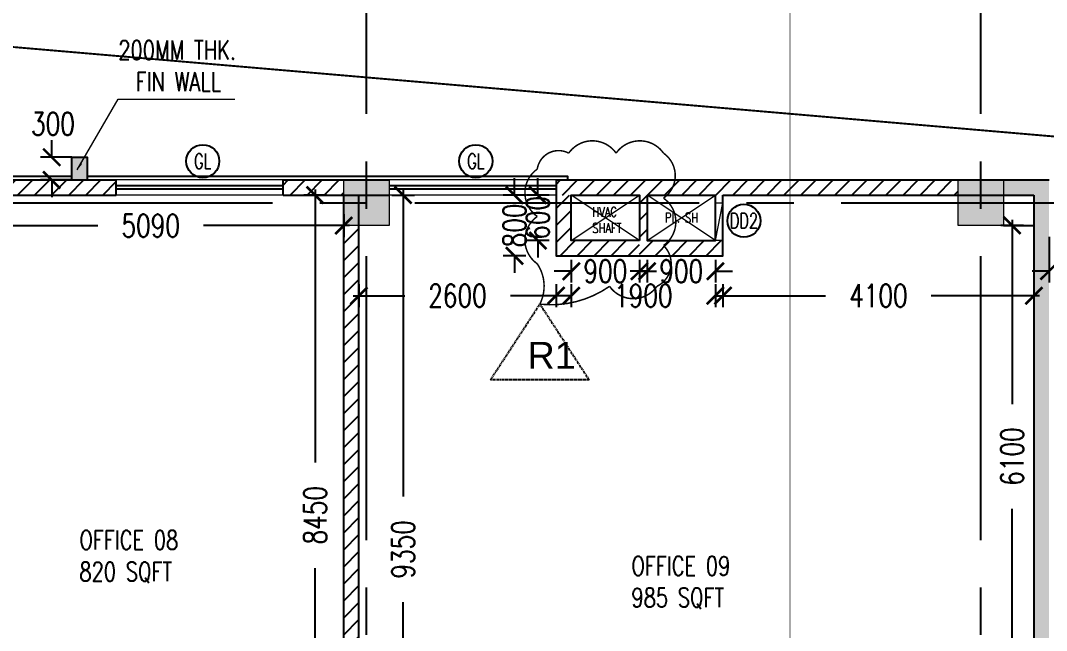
# Model space of a CAD drawing. Header units: millimetres. Extents: x -2076597 to 16308595, y -4402071 to 17875273.
# Drawn here: x -2046710 to -2033182, y -4283179 to -4275128 of the extents above; entities that cross this region are included whole.
import ezdxf
from ezdxf.enums import TextEntityAlignment as Align
from ezdxf.lldxf.tags import DXFTag

# ---------------------------------------------------------------- set-up
doc = ezdxf.new("R2010")
doc.units = ezdxf.units.MM
for name, pattern in [('CENTER2', [1.125, 0.75, -0.125, 0.125, -0.125]), ('CONTINULUS', [0]), ('DASHDOT', [1, 0.5, -0.25, 0, -0.25]), ('DASHED', [19.05, 12.7, -6.35])]:
    doc.linetypes.add(name, pattern=pattern)
for name, color, linetype, lineweight in [('A- GLAZING', 5, 'Continuous', 9), ('A- LIGHT LINE', 8, 'Continuous', 9), ('A- REF LINES', 5, 'Continuous', 9), ('A- SHAFT', 8, 'Continuous', 9), ('A-COL HATCH', 252, 'Continuous', 9), ('A-DETL-GENF', 92, 'Continuous', 9), ('A-ELEV FINEWALL', 6, 'Continuous', 9), ('S-COL HATCH', 251, 'Continuous', 9), ('S-COLS', 7, 'Continuous', 9)]:
    doc.layers.add(name, color=color, linetype=linetype, lineweight=lineweight)
for name, color, linetype in [('A-DIMS', 4, 'Continuous'), ('A-PARAPET WALL', 4, 'Continuous'), ('A-REV CLOUD', 2, 'DASHED'), ('A-SCHED', 1, 'Continuous'), ('A-SETBACK', 3, 'Continuous'), ('A-SLAB SINING', 252, 'Continuous'), ('A-SLABS', 1, 'Continuous'), ('A-TXTROOM', 3, 'Continuous'), ('A-WALL', 2, 'Continuous'), ('A-WALL HATCH', 8, 'Continuous'), ('S-GRID', 252, 'CENTER2')]:
    doc.layers.add(name, color=color, linetype=linetype)
doc.styles.add('ARIAL', font='arial.ttf')
doc.styles.add('DIM 100', font='romans.shx', dxfattribs={"width": 0.8})
doc.styles.add('ROMANS', font='romans.shx', dxfattribs={"width": 0.75})
tags = doc.linetypes.add('Sheet-A1-BLOCK-12$0$DASHDOT2', pattern=[0.5, 0.25, -0.125, 0, -0.125]).pattern_tags.tags
tags[10:11] = [DXFTag(74, 4), DXFTag(75, 0), DXFTag(340, '0'), DXFTag(46, 1.0), DXFTag(50, 0.0), DXFTag(44, 0.0), DXFTag(45, 0.0)]
tags[8:9] = [DXFTag(74, 4), DXFTag(75, 0), DXFTag(340, '0'), DXFTag(46, 1.0), DXFTag(50, 0.0), DXFTag(44, 0.0), DXFTag(45, 0.0)]
tags[6:7] = [DXFTag(74, 4), DXFTag(75, 0), DXFTag(340, '0'), DXFTag(46, 1.0), DXFTag(50, 0.0), DXFTag(44, 0.0), DXFTag(45, 0.0)]
tags[4:5] = [DXFTag(74, 4), DXFTag(75, 0), DXFTag(340, '0'), DXFTag(46, 1.0), DXFTag(50, 0.0), DXFTag(44, 0.0), DXFTag(45, 0.0)]
doc.dimstyles.new('1_100 MJR', dxfattribs={"dimscale": 100, "dimtxt": 1.75, "dimasz": 1, "dimexe": 1, "dimexo": 0, "dimgap": 0.09, "dimtad": 0, "dimdsep": 46, "dimtxsty": 'DIM 100', "dimblk": 'ARCHTICK', "dimcen": 0.09, "dimdle": 1, "dimclrd": 8, "dimclre": 8, "dimclrt": 256, "dimazin": 0, "dimtfac": 1, "dimtofl": 0, "dimtmove": 1, "dimatfit": 3, "dimfxl": 0, "dimtolj": 1, "dimtzin": 0, "dimlwd": -1, "dimlwe": -1, "dimarcsym": 0})
doc.dimstyles.new('DIMM-100', dxfattribs={"dimscale": 150, "dimtxt": 2, "dimasz": 1.5, "dimexe": 1, "dimexo": 0, "dimgap": 2, "dimtad": 0, "dimtoh": 1, "dimdec": 0, "dimzin": 0, "dimdsep": 46, "dimtxsty": 'ROMANS', "dimblk": 'ARCHTICK', "dimcen": 1.5, "dimdle": 0.5, "dimclrd": 8, "dimclre": 8, "dimclrt": 256, "dimazin": 0, "dimtfac": 1, "dimtdec": 0, "dimtix": 1, "dimtofl": 0, "dimtmove": 2, "dimatfit": 3, "dimldrblk": 'DOT', "dimfxl": 0, "dimtolj": 1, "dimtzin": 0, "dimarcsym": 0})
pattern_1 = [(45, (1802100.65, 14255482.13), (-112.2532015, 112.2532015), [])]

# ---------------------------------------------------------------- blocks, each defined once
blk = doc.blocks.new('_ArchTick')
at = {"color": 0, "linetype": 'ByBlock', "const_width": 0.15}
blk.add_lwpolyline([(-0.5, -0.5), (0.5, 0.5)], dxfattribs=at)
blk = doc.blocks.new('*D647')
at = {"layer": 'A-DIMS', "color": 8, "lineweight": -2, "transparency": 16777216}
for p, q in [((-2046298, -4276933), (-2046298, -4276708)), ((-2046031, -4276933), (-2046448, -4276933)), ((-2046031, -4277233), (-2046448, -4277233)), ((-2046298, -4277233), (-2046298, -4277458))]:
    blk.add_line(p, q, dxfattribs=at)
at = {"layer": 'Defpoints', "color": 0, "transparency": 16777216}
for p in [(-2046298, -4276933), (-2046031, -4276933), (-2046031, -4277233)]:
    blk.add_point(p, dxfattribs=at)
at = {"layer": 'A-DIMS', "color": 8, "lineweight": -2, "transparency": 16777216, "xscale": 225, "yscale": 225, "zscale": 225}
for p, rotation in [((-2046298, -4276933), 270), ((-2046298, -4277233), 90)]:
    blk.add_blockref('_ArchTick', p, dxfattribs=dict(at, rotation=rotation))
at = {"layer": 'A-DIMS', "transparency": 16777216, "insert": (-2046282, -4276492), "char_height": 300, "attachment_point": 5, "style": 'ROMANS'}
blk.add_mtext('\\A1;300', dxfattribs=at)
blk = doc.blocks.new('_Dot')
at = {"color": 0, "linetype": 'ByBlock', "lineweight": -2}
blk.add_line((-0.5, 0), (-1, 0), dxfattribs=at)
at = {"color": 0, "linetype": 'ByBlock', "const_width": 0.5}
blk.add_lwpolyline([(-0.25, 0, 1), (0.25, 0, 1)], format="xyb", close=True, dxfattribs=at)
blk = doc.blocks.new('shafts')
at = {"layer": 'A- SHAFT'}
for p, q in [((702172, -978270), (703072, -977670)), ((703072, -978270), (702172, -977670))]:
    blk.add_line(p, q, dxfattribs=at)
blk.add_lwpolyline([(702172, -978270), (703072, -978270), (703072, -977670), (702172, -977670)], close=True, dxfattribs=at)
at = {"layer": 'A-TXTROOM', "insert": (702407, -977904, 0), "char_height": 128, "width": 1088.76, "attachment_point": 1, "style": 'ROMANS'}
blk.add_mtext('PL. SH', dxfattribs=at)
blk = doc.blocks.new('*D192')
at = {"layer": 'A-DIMS', "color": 8, "lineweight": -2, "transparency": 16777216}
for p, q in [((-2033148, -4277983), (-2033148, -4278585)), ((-2032098, -4277983), (-2032098, -4278585)), ((-2033148, -4278435), (-2033373, -4278435)), ((-2032098, -4278435), (-2031873, -4278435))]:
    blk.add_line(p, q, dxfattribs=at)
at = {"layer": 'Defpoints', "color": 0, "transparency": 16777216}
for p in [(-2033148, -4277983), (-2032098, -4277983), (-2032098, -4278435)]:
    blk.add_point(p, dxfattribs=at)
at = {"layer": 'A-DIMS', "color": 8, "lineweight": -2, "transparency": 16777216, "xscale": 225, "yscale": 225, "zscale": 225}
blk.add_blockref('_ArchTick', (-2033148, -4278435), dxfattribs=at)
at = {"layer": 'A-DIMS', "color": 8, "lineweight": -2, "transparency": 16777216, "xscale": 225, "yscale": 225, "zscale": 225, "rotation": 180}
blk.add_blockref('_ArchTick', (-2032098, -4278435), dxfattribs=at)
at = {"layer": 'A-DIMS', "transparency": 16777216, "insert": (-2032623, -4278435), "char_height": 300, "attachment_point": 5, "style": 'ROMANS'}
blk.add_mtext('\\A1;1050', dxfattribs=at)
blk = doc.blocks.new('2ND & 3RD FLOOR COLUMN')
at = {"layer": 'A-COL HATCH'}
for points in [[(-3738916, -18628584), (-3739516, -18628584), (-3739516, -18627984), (-3738916, -18627984)], [(-3730816, -18628584), (-3731416, -18628584), (-3731416, -18627984), (-3730816, -18627984)]]:
    blk.add_hatch(color=256, dxfattribs=at).paths.add_polyline_path(points)
at = {"layer": 'S-COL HATCH'}
for points in [[(-3738916, -18628584), (-3739516, -18628584), (-3739516, -18627984), (-3738916, -18627984)], [(-3730816, -18628584), (-3731416, -18628584), (-3731416, -18627984), (-3730816, -18627984)]]:
    blk.add_hatch(color=256, dxfattribs=at).paths.add_polyline_path(points)
at = {"layer": 'S-COLS'}
for points in [[(-3738916, -18628584), (-3739516, -18628584), (-3739516, -18627984), (-3738916, -18627984)], [(-3738916, -18628584), (-3739516, -18628584), (-3739516, -18627984), (-3738916, -18627984)], [(-3730816, -18628584), (-3731416, -18628584), (-3731416, -18627984), (-3730816, -18627984)], [(-3730816, -18628584), (-3731416, -18628584), (-3731416, -18627984), (-3730816, -18627984)]]:
    blk.add_lwpolyline(points, close=True, dxfattribs=at)
at = {"layer": 'S-GRID', "ltscale": 5000}
for p, q in [((-3739216, -18677738.7), (-3739216, -18616910.1)), ((-3731116, -18677738.7), (-3731116, -18616910.1)), ((-3772330.8, -18628284), (-3707051.5, -18628284))]:
    blk.add_line(p, q, dxfattribs=at)
blk = doc.blocks.new('*D610')
at = {"layer": 'A-DIMS', "color": 8, "lineweight": -2, "transparency": 16777216}
for p, q in [((-2033486, -4277833), (-2033786, -4277833)), ((-2033486, -4283933), (-2033786, -4283933))]:
    blk.add_line(p, q, dxfattribs=at)
at = {"layer": 'A-DIMS', "color": 8, "linetype": 'CONTINULUS', "lineweight": -2, "transparency": 16777216}
for p, q in [((-2033636, -4277758), (-2033636, -4280191)), ((-2033636, -4284008), (-2033636, -4281574))]:
    blk.add_line(p, q, dxfattribs=at)
at = {"layer": 'Defpoints', "color": 0, "transparency": 16777216}
for p in [(-2033348, -4277833), (-2033636, -4283933), (-2033348, -4283933)]:
    blk.add_point(p, dxfattribs=at)
at = {"layer": 'A-DIMS', "color": 8, "lineweight": -2, "transparency": 16777216, "xscale": 225, "yscale": 225, "zscale": 225}
for p, rotation in [((-2033636, -4277833), 90), ((-2033636, -4283933), 270)]:
    blk.add_blockref('_ArchTick', p, dxfattribs=dict(at, rotation=rotation))
at = {"layer": 'A-DIMS', "transparency": 16777216, "insert": (-2033636, -4280883), "char_height": 300, "attachment_point": 5, "rotation": 90, "style": 'ROMANS'}
blk.add_mtext('\\A1;6100', dxfattribs=at)
blk = doc.blocks.new('*D614')
at = {"layer": 'A-DIMS', "color": 8, "linetype": 'CONTINULUS', "lineweight": -2, "transparency": 16777216}
for p, q in [((-2041666, -4277358), (-2041666, -4281411)), ((-2041666, -4286858), (-2041666, -4282804))]:
    blk.add_line(p, q, dxfattribs=at)
at = {"layer": 'A-DIMS', "color": 8, "lineweight": -2, "transparency": 16777216}
for p, q in [((-2041816, -4277433), (-2041516, -4277433)), ((-2041816, -4286783), (-2041516, -4286783))]:
    blk.add_line(p, q, dxfattribs=at)
at = {"layer": 'Defpoints', "color": 0, "transparency": 16777216}
for p in [(-2041848, -4277433), (-2041666, -4277433), (-2042248, -4286783)]:
    blk.add_point(p, dxfattribs=at)
at = {"layer": 'A-DIMS', "color": 8, "lineweight": -2, "transparency": 16777216, "xscale": 225, "yscale": 225, "zscale": 225}
for p, rotation in [((-2041666, -4277433), 90), ((-2041666, -4286783), 270)]:
    blk.add_blockref('_ArchTick', p, dxfattribs=dict(at, rotation=rotation))
at = {"layer": 'A-DIMS', "transparency": 16777216, "insert": (-2041666, -4282108), "char_height": 300, "attachment_point": 5, "rotation": 90, "style": 'ROMANS'}
blk.add_mtext('\\A1;9350', dxfattribs=at)
blk = doc.blocks.new('*D74')
at = {"layer": 'A-DIMS', "color": 8, "linetype": 'CONTINULUS', "lineweight": -2, "transparency": 16777216}
for p, q in [((-2042825, -4277358), (-2042825, -4280961)), ((-2042825, -4285958), (-2042825, -4282354))]:
    blk.add_line(p, q, dxfattribs=at)
at = {"layer": 'A-DIMS', "color": 8, "lineweight": -2, "transparency": 16777216}
for p, q in [((-2042675, -4277433), (-2042975, -4277433)), ((-2042675, -4285883), (-2042975, -4285883))]:
    blk.add_line(p, q, dxfattribs=at)
at = {"layer": 'Defpoints', "color": 0, "transparency": 16777216}
for p in [(-2042825, -4277433), (-2042448, -4277433), (-2042448, -4285883)]:
    blk.add_point(p, dxfattribs=at)
at = {"layer": 'A-DIMS', "color": 8, "lineweight": -2, "transparency": 16777216, "xscale": 225, "yscale": 225, "zscale": 225}
for p, rotation in [((-2042825, -4277433), 90), ((-2042825, -4285883), 270)]:
    blk.add_blockref('_ArchTick', p, dxfattribs=dict(at, rotation=rotation))
at = {"layer": 'A-DIMS', "transparency": 16777216, "insert": (-2042825, -4281658), "char_height": 300, "attachment_point": 5, "rotation": 90, "style": 'ROMANS'}
blk.add_mtext('\\A1;8450', dxfattribs=at)
blk = doc.blocks.new('*D237')
at = {"layer": 'A-DIMS', "color": 8, "lineweight": -2, "transparency": 16777216}
for p, q in [((-2047538, -4277686), (-2047538, -4277986)), ((-2042448, -4277686), (-2042448, -4277986))]:
    blk.add_line(p, q, dxfattribs=at)
at = {"layer": 'A-DIMS', "color": 8, "linetype": 'CONTINULUS', "lineweight": -2, "transparency": 16777216}
for p, q in [((-2047613, -4277836), (-2045689, -4277836)), ((-2042373, -4277836), (-2044297, -4277836))]:
    blk.add_line(p, q, dxfattribs=at)
at = {"layer": 'Defpoints', "color": 0, "transparency": 16777216}
for p in [(-2047538, -4277433), (-2042448, -4277433), (-2047538, -4277836)]:
    blk.add_point(p, dxfattribs=at)
at = {"layer": 'A-DIMS', "color": 8, "lineweight": -2, "transparency": 16777216, "xscale": 225, "yscale": 225, "zscale": 225, "rotation": 180}
blk.add_blockref('_ArchTick', (-2047538, -4277836), dxfattribs=at)
at = {"layer": 'A-DIMS', "color": 8, "lineweight": -2, "transparency": 16777216, "xscale": 225, "yscale": 225, "zscale": 225}
blk.add_blockref('_ArchTick', (-2042448, -4277836), dxfattribs=at)
at = {"layer": 'A-DIMS', "transparency": 16777216, "insert": (-2044993, -4277836), "char_height": 300, "attachment_point": 5, "style": 'ROMANS'}
blk.add_mtext('\\A1;5090', dxfattribs=at)
blk = doc.blocks.new('SOP')
at = {"layer": 'A-SCHED', "color": 8}
blk.add_circle((0, 0), 218, dxfattribs=at)
at = {"layer": 'A-SCHED', "style": 'ROMANS', "width": 0.7}
blk.add_attdef('D2', text='', height=200, dxfattribs=at).set_placement((0, 0), align=Align.MIDDLE_CENTER)
blk = doc.blocks.new('Family - ___-240295-0_ ground floor')
at = {"layer": 'A-SETBACK', "linetype": 'DASHDOT', "lineweight": -2, "ltscale": 2000, "const_width": 25}
blk.add_lwpolyline([(76480, 233663), (47866, 236124), (29166, 193452), (70915, 193452)], close=True, dxfattribs=at)
blk = doc.blocks.new('SEC LINES')
at = {"layer": 'A-ELEV FINEWALL', "color": 7, "linetype": 'Sheet-A1-BLOCK-12$0$DASHDOT2', "ltscale": 4000, "const_width": 10}
blk.add_lwpolyline([(-3838666, -18329573), (-3838666, -18385694)], dxfattribs=at)
blk = doc.blocks.new('*D377')
at = {"layer": 'A-DIMS', "color": 8, "lineweight": -2, "transparency": 16777216}
for p, q in [((-2039448, -4278288), (-2039448, -4278588)), ((-2038548, -4278288), (-2038548, -4278588)), ((-2039448, -4278438), (-2039673, -4278438)), ((-2038548, -4278438), (-2038323, -4278438))]:
    blk.add_line(p, q, dxfattribs=at)
at = {"layer": 'Defpoints', "color": 0, "transparency": 16777216}
for p in [(-2039448, -4278033), (-2038548, -4278033), (-2039448, -4278438)]:
    blk.add_point(p, dxfattribs=at)
at = {"layer": 'A-DIMS', "color": 8, "lineweight": -2, "transparency": 16777216, "xscale": 225, "yscale": 225, "zscale": 225}
blk.add_blockref('_ArchTick', (-2039448, -4278438), dxfattribs=at)
at = {"layer": 'A-DIMS', "color": 8, "lineweight": -2, "transparency": 16777216, "xscale": 225, "yscale": 225, "zscale": 225, "rotation": 180}
blk.add_blockref('_ArchTick', (-2038548, -4278438), dxfattribs=at)
at = {"layer": 'A-DIMS', "transparency": 16777216, "insert": (-2038998, -4278438), "char_height": 300, "attachment_point": 5, "style": 'ROMANS'}
blk.add_mtext('\\A1;900', dxfattribs=at)
blk = doc.blocks.new('*D378')
at = {"layer": 'A-DIMS', "color": 8, "lineweight": -2, "transparency": 16777216}
for p, q in [((-2039888, -4277433), (-2039888, -4277208)), ((-2039738, -4277433), (-2040038, -4277433)), ((-2039738, -4278033), (-2040038, -4278033)), ((-2039888, -4278033), (-2039888, -4278258))]:
    blk.add_line(p, q, dxfattribs=at)
at = {"layer": 'Defpoints', "color": 0, "transparency": 16777216}
for p in [(-2039888, -4277433), (-2039448, -4277433), (-2039448, -4278033)]:
    blk.add_point(p, dxfattribs=at)
at = {"layer": 'A-DIMS', "color": 8, "lineweight": -2, "transparency": 16777216, "xscale": 225, "yscale": 225, "zscale": 225}
for p, rotation in [((-2039888, -4277433), 270), ((-2039888, -4278033), 90)]:
    blk.add_blockref('_ArchTick', p, dxfattribs=dict(at, rotation=rotation))
at = {"layer": 'A-DIMS', "transparency": 16777216, "insert": (-2039888, -4277733), "char_height": 300, "attachment_point": 5, "rotation": 90, "style": 'ROMANS'}
blk.add_mtext('\\A1;600', dxfattribs=at)
blk = doc.blocks.new('*D127')
at = {"layer": 'A-DIMS', "color": 8, "lineweight": -2, "transparency": 16777216}
for p, q in [((-2038448, -4278288), (-2038448, -4278588)), ((-2037548, -4278288), (-2037548, -4278588)), ((-2038448, -4278438), (-2038673, -4278438)), ((-2037548, -4278438), (-2037323, -4278438))]:
    blk.add_line(p, q, dxfattribs=at)
at = {"layer": 'Defpoints', "color": 0, "transparency": 16777216}
for p in [(-2038448, -4278033), (-2037548, -4278033), (-2037548, -4278438)]:
    blk.add_point(p, dxfattribs=at)
at = {"layer": 'A-DIMS', "color": 8, "lineweight": -2, "transparency": 16777216, "xscale": 225, "yscale": 225, "zscale": 225}
blk.add_blockref('_ArchTick', (-2038448, -4278438), dxfattribs=at)
at = {"layer": 'A-DIMS', "color": 8, "lineweight": -2, "transparency": 16777216, "xscale": 225, "yscale": 225, "zscale": 225, "rotation": 180}
blk.add_blockref('_ArchTick', (-2037548, -4278438), dxfattribs=at)
at = {"layer": 'A-DIMS', "transparency": 16777216, "insert": (-2037998, -4278438), "char_height": 300, "attachment_point": 5, "style": 'ROMANS'}
blk.add_mtext('\\A1;900', dxfattribs=at)
blk = doc.blocks.new('*D128')
at = {"layer": 'A-DIMS', "color": 8, "lineweight": -2, "transparency": 16777216}
for p, q in [((-2039448, -4278610), (-2039448, -4278910)), ((-2037548, -4278610), (-2037548, -4278910)), ((-2039448, -4278760), (-2039673, -4278760)), ((-2037548, -4278760), (-2037323, -4278760))]:
    blk.add_line(p, q, dxfattribs=at)
at = {"layer": 'Defpoints', "color": 0, "transparency": 16777216}
for p in [(-2039448, -4278033), (-2037548, -4278033), (-2039448, -4278760)]:
    blk.add_point(p, dxfattribs=at)
at = {"layer": 'A-DIMS', "color": 8, "lineweight": -2, "transparency": 16777216, "xscale": 225, "yscale": 225, "zscale": 225}
blk.add_blockref('_ArchTick', (-2039448, -4278760), dxfattribs=at)
at = {"layer": 'A-DIMS', "color": 8, "lineweight": -2, "transparency": 16777216, "xscale": 225, "yscale": 225, "zscale": 225, "rotation": 180}
blk.add_blockref('_ArchTick', (-2037548, -4278760), dxfattribs=at)
at = {"layer": 'A-DIMS', "transparency": 16777216, "insert": (-2038498, -4278760), "char_height": 300, "attachment_point": 5, "style": 'ROMANS'}
blk.add_mtext('\\A1;1900', dxfattribs=at)
blk = doc.blocks.new('*D379')
at = {"layer": 'A-DIMS', "color": 8, "lineweight": -2, "transparency": 16777216}
for p, q in [((-2040196, -4277433), (-2040196, -4277208)), ((-2040046, -4277433), (-2040346, -4277433)), ((-2040046, -4278233), (-2040346, -4278233)), ((-2040196, -4278233), (-2040196, -4278458))]:
    blk.add_line(p, q, dxfattribs=at)
at = {"layer": 'Defpoints', "color": 0, "transparency": 16777216}
for p in [(-2040196, -4277433), (-2039648, -4277433), (-2039648, -4278233)]:
    blk.add_point(p, dxfattribs=at)
at = {"layer": 'A-DIMS', "color": 8, "lineweight": -2, "transparency": 16777216, "xscale": 225, "yscale": 225, "zscale": 225}
for p, rotation in [((-2040196, -4277433), 270), ((-2040196, -4278233), 90)]:
    blk.add_blockref('_ArchTick', p, dxfattribs=dict(at, rotation=rotation))
at = {"layer": 'A-DIMS', "transparency": 16777216, "insert": (-2040196, -4277833), "char_height": 300, "attachment_point": 5, "rotation": 90, "style": 'ROMANS'}
blk.add_mtext('\\A1;800', dxfattribs=at)
blk = doc.blocks.new('*D129')
at = {"layer": 'A-DIMS', "color": 8, "lineweight": -2, "transparency": 16777216}
for p, q in [((-2042248, -4278610), (-2042248, -4278910)), ((-2039648, -4278610), (-2039648, -4278910)), ((-2042323, -4278760), (-2041644, -4278760)), ((-2039573, -4278760), (-2040251, -4278760))]:
    blk.add_line(p, q, dxfattribs=at)
at = {"layer": 'Defpoints', "color": 0, "transparency": 16777216}
for p in [(-2042248, -4278233), (-2039648, -4278233), (-2042248, -4278760)]:
    blk.add_point(p, dxfattribs=at)
at = {"layer": 'A-DIMS', "color": 8, "lineweight": -2, "transparency": 16777216, "xscale": 225, "yscale": 225, "zscale": 225, "rotation": 180}
blk.add_blockref('_ArchTick', (-2042248, -4278760), dxfattribs=at)
at = {"layer": 'A-DIMS', "color": 8, "lineweight": -2, "transparency": 16777216, "xscale": 225, "yscale": 225, "zscale": 225}
blk.add_blockref('_ArchTick', (-2039648, -4278760), dxfattribs=at)
at = {"layer": 'A-DIMS', "transparency": 16777216, "insert": (-2040948, -4278760), "char_height": 300, "attachment_point": 5, "style": 'ROMANS'}
blk.add_mtext('\\A1;2600', dxfattribs=at)
blk = doc.blocks.new('*D130')
at = {"layer": 'A-DIMS', "color": 8, "lineweight": -2, "transparency": 16777216}
for p, q in [((-2037448, -4278610), (-2037448, -4278910)), ((-2033348, -4278610), (-2033348, -4278910)), ((-2037523, -4278760), (-2036094, -4278760)), ((-2033273, -4278760), (-2034701, -4278760))]:
    blk.add_line(p, q, dxfattribs=at)
at = {"layer": 'Defpoints', "color": 0, "transparency": 16777216}
for p in [(-2037448, -4278233), (-2033348, -4278233), (-2033348, -4278760)]:
    blk.add_point(p, dxfattribs=at)
at = {"layer": 'A-DIMS', "color": 8, "lineweight": -2, "transparency": 16777216, "xscale": 225, "yscale": 225, "zscale": 225, "rotation": 180}
blk.add_blockref('_ArchTick', (-2037448, -4278760), dxfattribs=at)
at = {"layer": 'A-DIMS', "color": 8, "lineweight": -2, "transparency": 16777216, "xscale": 225, "yscale": 225, "zscale": 225}
blk.add_blockref('_ArchTick', (-2033348, -4278760), dxfattribs=at)
at = {"layer": 'A-DIMS', "transparency": 16777216, "insert": (-2035398, -4278760), "char_height": 300, "attachment_point": 5, "style": 'ROMANS'}
blk.add_mtext('\\A1;4100', dxfattribs=at)

msp = doc.modelspace()

# ---------------------------------------------------------------- hatches: boundary and pattern name
at = {"layer": 'A-SLAB SINING'}
h = msp.add_hatch(dxfattribs=at)
h.set_pattern_fill('ANGLE', color=256, scale=10)
h.set_pattern_definition([(0, (1802100.65, 14255482.13), (0, 69.85), [50.8, -19.05]), (90, (1802100.65, 14255482.13), (-69.85, 4e-15), [50.8, -19.05])])
h.paths.add_polyline_path([(-2033347.9, -4283932.5), (-2034347.9, -4283932.5), (-2034347.9, -4284132.5), (-2033347.9, -4284132.5)])
h.paths.add_polyline_path([(-2033147.9, -4277232.5), (-2033747.9, -4277232.5), (-2033747.9, -4277432.5), (-2033347.9, -4277432.5), (-2033347.9, -4284132.5), (-2033147.9, -4284132.5)])
at = {"layer": 'A-WALL HATCH'}
h = msp.add_hatch(color=252, dxfattribs=at)
h.dxf.hatch_style = 1
h.paths.add_polyline_path([(-2045831.2, -4276932.5), (-2046031.2, -4276932.5), (-2046031.2, -4277232.5), (-2045831.2, -4277232.5)])
h = msp.add_hatch(dxfattribs=at)
h.set_pattern_fill('ANSI31', color=256, scale=50)
h.set_pattern_definition(pattern_1)
h.paths.add_polyline_path([(-2047582, -4277532.5), (-2047800.4, -4277532.5), (-2047826.7, -4277592.6), (-2047643.5, -4277672.8)])
h.paths.add_polyline_path([(-2037447.9, -4278032.5), (-2038447.9, -4278032.5), (-2038447.9, -4277532.5), (-2038547.9, -4277532.5), (-2038547.9, -4278232.5), (-2037447.9, -4278232.5)])
h.paths.add_polyline_path([(-2045447.9, -4277432.5), (-2045447.9, -4277232.5), (-2047668.9, -4277232.5), (-2047726.4, -4277363.6), (-2047726.3, -4277363.6), (-2047800.4, -4277532.5), (-2047582, -4277532.5), (-2047538.2, -4277432.5)])
h.paths.add_polyline_path([(-2043247.9, -4277232.5), (-2043247.9, -4277432.5), (-2042447.9, -4277432.5), (-2042447.9, -4277232.5)])
h.paths.add_polyline_path([(-2039647.9, -4277232.5), (-2039647.9, -4277432.5), (-2038547.9, -4277432.5), (-2038547.9, -4277532.5), (-2038447.9, -4277532.5), (-2038447.9, -4277432.5), (-2037547.9, -4277432.5), (-2037547.9, -4277532.5), (-2037447.9, -4277532.5), (-2037447.9, -4277432.5), (-2034347.9, -4277432.5), (-2034347.9, -4277232.5)])
h = msp.add_hatch(dxfattribs=at)
h.set_pattern_fill('ANSI31', color=256, scale=50)
h.set_pattern_definition([(45, (1802100.65, 14176810.13), (-112.2532015, 112.2532015), [])])
h.paths.add_polyline_path([(-2038547.9, -4278032.5), (-2039447.9, -4278032.5), (-2039447.9, -4277432.5), (-2038547.9, -4277432.5)], flags=17)
h.paths.add_polyline_path([(-2039647.9, -4278232.5), (-2038547.9, -4278232.5), (-2038547.9, -4277432.5), (-2039647.9, -4277432.5)])
h = msp.add_hatch(dxfattribs=at)
h.set_pattern_fill('ANSI31', color=256, scale=50)
h.set_pattern_definition(pattern_1)
h.paths.add_polyline_path([(-2042447.9, -4285882.5), (-2042247.9, -4285882.5), (-2042247.9, -4277832.5), (-2042447.9, -4277832.5)])
h.paths.add_polyline_path([(-2042247.9, -4286482.5), (-2042447.9, -4286482.5), (-2042447.9, -4286782.5), (-2042247.9, -4286782.5)])

# ---------------------------------------------------------------- linework, layer by layer
at = {"layer": 'A- GLAZING'}
msp.add_line((-2037547.9, -4278032.5), (-2037447.9, -4277532.5), dxfattribs=at)
for points in [[(-2043247.9, -4277232.5), (-2045447.9, -4277232.5)], [(-2039647.9, -4277232.5), (-2041847.9, -4277232.5)], [(-2043247.9, -4277432.5), (-2045447.9, -4277432.5)], [(-2039647.9, -4277432.5), (-2041847.9, -4277432.5)]]:
    msp.add_lwpolyline(points, dxfattribs=at)
msp.add_lwpolyline([(-2037547.9, -4277532.5), (-2037447.9, -4277532.5), (-2037447.9, -4278032.5), (-2037547.9, -4278032.5)], close=True, dxfattribs=at)
at = {"layer": 'A- LIGHT LINE'}
for p, q in [((-2045420.1, -4276165.9), (-2043882.8, -4276165.9)), ((-2039447.9, -4278032.5), (-2038547.9, -4277432.5)), ((-2038547.9, -4278032.5), (-2039447.9, -4277432.5))]:
    msp.add_line(p, q, dxfattribs=at)
at = {"layer": 'A-PARAPET WALL'}
for points in [[(-2043247.9, -4277312.5), (-2045447.9, -4277312.5)], [(-2043247.9, -4277352.5), (-2045447.9, -4277352.5)], [(-2039647.9, -4277312.5), (-2041847.9, -4277312.5)], [(-2039647.9, -4277352.5), (-2041847.9, -4277352.5)]]:
    msp.add_lwpolyline(points, dxfattribs=at)
at = {"layer": 'A-REV CLOUD', "const_width": 20}
msp.add_lwpolyline([(-2038231.8, -4276878.9, 0.5205671), (-2038856.8, -4276878.9, 0.5205671), (-2039481.8, -4276878.9, 0.5205671), (-2039896.3, -4277089.4, 0.5205671), (-2039896.3, -4277714.4, 0.5205671), (-2039896.3, -4278339.4, -0.2715531), (-2039862.5, -4278871.8, 0.1823058), (-2038943.3, -4278636.4, 0.5205671), (-2038318.3, -4278636.4, 0.5205671), (-2038231.8, -4278097.9, 0.5205671), (-2038231.8, -4277472.9, 0.5205671)], format="xyb", close=True, dxfattribs=at)
at = {"layer": 'A-REV CLOUD'}
msp.add_lwpolyline([(-2040512.5, -4279871.8), (-2039862.5, -4278871.8), (-2039212.5, -4279871.8)], close=True, dxfattribs=at)
at = {"layer": 'A-SLABS'}
msp.add_line((-2047701.6, -4277182.5), (-2046031.2, -4277182.5), dxfattribs=at)
msp.add_lwpolyline([(-2045831.2, -4277182.5), (-2039647.9, -4277182.5), (-2039497.9, -4277182.5), (-2039497.9, -4277232.5)], dxfattribs=at)
at = {"layer": 'A-WALL'}
for p, q in [((-2047668.9, -4277232.5), (-2045447.9, -4277232.5)), ((-2045447.9, -4277432.5), (-2045447.9, -4277232.5)), ((-2043247.9, -4277232.5), (-2041847.9, -4277232.5)), ((-2043247.9, -4277432.5), (-2043247.9, -4277232.5)), ((-2039647.9, -4277232.5), (-2033147.9, -4277232.5)), ((-2047538.2, -4277432.5), (-2045447.9, -4277432.5)), ((-2043247.9, -4277432.5), (-2041847.9, -4277432.5)), ((-2042447.9, -4285882.5), (-2042447.9, -4277432.5)), ((-2042247.9, -4286782.5), (-2042247.9, -4277432.5)), ((-2039447.9, -4277432.5), (-2038547.9, -4277432.5)), ((-2038447.9, -4277432.5), (-2037547.9, -4277432.5)), ((-2037447.9, -4277432.5), (-2033347.9, -4277432.5)), ((-2033347.9, -4277432.5), (-2033347.9, -4283932.5)), ((-2033747.9, -4277832.5), (-2033347.9, -4277832.5))]:
    msp.add_line(p, q, dxfattribs=at)
for points in [[(-2046031.2, -4277232.5), (-2046031.2, -4276932.5), (-2045831.2, -4276932.5), (-2045831.2, -4277232.5)], [(-2039647.9, -4277232.5), (-2039647.9, -4278232.5), (-2038547.9, -4278232.5)], [(-2038547.9, -4277432.5), (-2038547.9, -4278032.5)], [(-2038547.9, -4278232.5), (-2037447.9, -4278232.5), (-2037447.9, -4277432.5)], [(-2038447.9, -4277432.5), (-2038447.9, -4278032.5), (-2037547.9, -4278032.5), (-2037547.9, -4277432.5)]]:
    msp.add_lwpolyline(points, dxfattribs=at)
msp.add_lwpolyline([(-2038547.9, -4278032.5), (-2039447.9, -4278032.5), (-2039447.9, -4277432.5), (-2038547.9, -4277432.5)], close=True, dxfattribs=at)

# ---------------------------------------------------------------- block references
at = {"layer": 'A- LIGHT LINE'}
for name, p in [('2ND & 3RD FLOOR COLUMN', (1697068.2, 14350751.5)), ('shafts', (-2740619.6, -3299762.2))]:
    msp.add_blockref(name, p, dxfattribs=at)
at = {"layer": 'A- REF LINES'}
msp.add_blockref('SEC LINES', (1802100.7, 14059830.7), dxfattribs=at)
at = {"layer": 'A-DETL-GENF', "color": 8}
msp.add_blockref('Family - ___-240295-0_ ground floor', (-2094762.5, -4511594.9), dxfattribs=at)
at = {"layer": 'A-SCHED'}
for p, values in [((-2044306.5, -4276985.2), {'D2': 'GL'}), ((-2040706.5, -4276985.2), {'D2': 'GL'}), ((-2037171.5, -4277770.9), {'D2': 'DD2'})]:
    msp.add_blockref('SOP', p, dxfattribs=at).add_auto_attribs(values)

# ---------------------------------------------------------------- texts
at = {"layer": 'A-REV CLOUD', "insert": (-2040024.5, -4279369.3), "char_height": 356, "attachment_point": 1, "style": 'ARIAL'}
msp.add_mtext_dynamic_manual_height_columns('R1', width=753, gutter_width=1780, heights=[0], dxfattribs=at)
at = {"layer": 'A-TXTROOM', "attachment_point": 1, "style": 'ROMANS'}
for s, insert, char_height, width in [('\\pi988.8;200MM THK. \\P\\pi1216.7;FIN WALL ', (-2046409.1, -4275393.9, 0), 250.282, 3684.893), ('HVAC \\PSHAFT', (-2039170.8, -4277589.8), 128, 1088.756), ('OFFICE 08\\P820 SQFT', (-2045933.1, -4281858.7, 0), 250.28, 3684.893), ('OFFICE 09\\P985 SQFT', (-2038654.8, -4282201.1, 0), 250.28, 3684.893)]:
    msp.add_mtext(s, dxfattribs=dict(at, insert=insert, char_height=char_height, width=width))

# ---------------------------------------------------------------- dimensions: what is measured, and where the dimension line sits
at = {"layer": 'A-DIMS'}
dim = msp.add_linear_dim(base=(-2046298.4, -4276932.5), p1=(-2046031.2, -4277232.5), p2=(-2046031.2, -4276932.5), angle=90, dimstyle='DIMM-100', dxfattribs=at)
dim.commit()
dim.dimension.update_dxf_attribs({"geometry": '*D647', "text_midpoint": (-2046282.3, -4276492.2), "dimtype": 128})
for base, p1, p2, picture, middle in [((-2040195.8, -4277432.5), (-2039647.9, -4278232.5), (-2039647.9, -4277432.5), '*D379', (-2040195.8, -4277832.5)), ((-2039887.8, -4277432.5), (-2039447.9, -4278032.5), (-2039447.9, -4277432.5), '*D378', (-2039887.8, -4277732.5)), ((-2041665.8, -4277432.5), (-2042247.9, -4286782.5), (-2041847.9, -4277432.5), '*D614', (-2041665.8, -4282107.5))]:
    dim = msp.add_linear_dim(base=base, p1=p1, p2=p2, angle=90, dimstyle='DIMM-100', override={"dimfxlon": 1}, dxfattribs=at)
    dim.commit()
    dim.dimension.update_dxf_attribs({"geometry": picture, "text_midpoint": middle})
for p1, p2, distance, picture, middle in [((-2042447.9, -4285882.5), (-2042447.9, -4277432.5), 376.9, '*D74', (-2042824.7, -4281657.5)), ((-2042447.9, -4277432.5), (-2047538.2, -4277432.5), 403, '*D237', (-2044993, -4277835.6)), ((-2033347.9, -4277832.5), (-2033347.9, -4283932.5), -288, '*D610', (-2033635.9, -4280882.5))]:
    dim = msp.add_aligned_dim(p1=p1, p2=p2, distance=distance, dimstyle='DIMM-100', override={"dimfxlon": 1}, dxfattribs=at)
    dim.commit()
    dim.dimension.update_dxf_attribs({"geometry": picture, "text_midpoint": middle})
for base, p1, p2, picture, middle in [((-2039447.9, -4278437.7), (-2038547.9, -4278032.5), (-2039447.9, -4278032.5), '*D377', (-2038997.9, -4278437.7)), ((-2039447.9, -4278760.4), (-2037547.9, -4278032.5), (-2039447.9, -4278032.5), '*D128', (-2038497.9, -4278760.4)), ((-2037547.9, -4278437.7), (-2038447.9, -4278032.5), (-2037547.9, -4278032.5), '*D127', (-2037997.9, -4278437.7)), ((-2042247.9, -4278760.4), (-2039647.9, -4278232.5), (-2042247.9, -4278232.5), '*D129', (-2040947.9, -4278760.4)), ((-2033347.9, -4278760.4), (-2037447.9, -4278232.5), (-2033347.9, -4278232.5), '*D130', (-2035397.9, -4278760.4))]:
    dim = msp.add_linear_dim(base=base, p1=p1, p2=p2, dimstyle='DIMM-100', override={"dimfxlon": 1}, dxfattribs=at)
    dim.commit()
    dim.dimension.update_dxf_attribs({"geometry": picture, "text_midpoint": middle})
dim = msp.add_linear_dim(base=(-2032097.9, -4278434.5), p1=(-2033147.9, -4277982.5), p2=(-2032097.9, -4277982.5), dimstyle='DIMM-100', dxfattribs=at)
dim.commit()
dim.dimension.update_dxf_attribs({"geometry": '*D192', "text_midpoint": (-2032622.9, -4278434.5)})

# ---------------------------------------------------------------- leaders
at = {"layer": 'A- LIGHT LINE'}
msp.add_leader([(-2045960.9, -4277100.5), (-2045420.1, -4276165.9)], dimstyle='1_100 MJR', dxfattribs=at)

doc.saveas('drawing.dxf')
